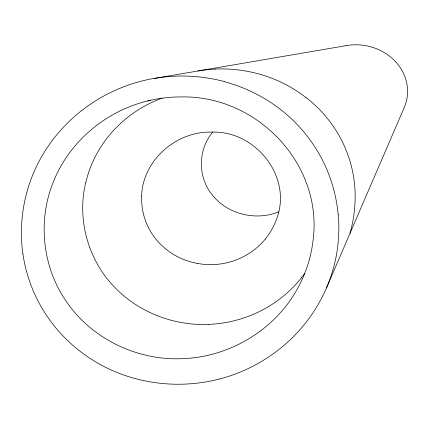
<?xml version="1.0" encoding="UTF-8"?>
<svg xmlns="http://www.w3.org/2000/svg" width="429" height="429" viewBox="0 0 429 429"><rect width="100%" height="100%" fill="white"/><g stroke="black" fill="none" stroke-linecap="round" stroke-linejoin="round"><path stroke-width="0.64" d="M141.613 196.117C142.562 160.167 176.512 131.027 211.792 132.1C256.086 130.513 293.329 177.778 276.196 220.061A68.393 64.693 -13.9 0 1 265.186 239.157M85.698 182.62C76.861 219.074 87.934 259.218 113.749 286.347C137.832 311.98 173.278 325.836 208.312 324.426M350.01 233.328C354.563 217.079 356.226 200.021 354.461 183.226A138.256 130.695 -12.7 0 0 306.049 97.522M219.728 378.984A155.813 148.359 -23.1 0 0 326.464 287.982L404.209 107.572A50.761 45.388 6.3 0 0 395.42 61.529A50.761 45.388 6.3 0 0 346.23 45.571M304.783 273.273L301.394 277.761M212.714 132.111C197.79 149.614 197.538 177.434 212.435 195.082C227.697 214.436 256 221.069 278.63 211.872M147.796 100.928C106.633 110.795 70.613 140.562 54.258 179.746C37.259 219.106 41.951 266.838 66.661 301.941C92.498 339.741 138.948 361.336 184.438 358.574C231.193 356.349 276.008 328.845 298.16 287.451A133.789 127.193 -23.3 0 0 306.37 269.047A135.274 128.544 -23.5 0 0 312.714 242.964C324.522 165.916 258.301 95.57 181.628 96.927A134.004 126.93 -23.3 0 0 147.796 100.922L150.638 100.23M219.712 378.93C179.145 389.564 134.609 384.175 98.118 363.336A165.562 157.196 -21.5 0 1 22.85 253.496M346.241 45.624L154.73 78.373A158.167 149.882 -23.4 0 1 184.154 76.035C197.839 76.249 211.476 78.126 224.705 81.628M197.415 263.492L203.689 264.35L210.113 264.655A68.152 64.473 -13.8 0 0 265.224 239.184M22.823 253.501C18.946 225.413 23.096 196.38 34.61 170.474A155.411 147.12 -23.1 0 1 154.713 78.266M338.288 214.548C339.505 228.941 338.706 243.474 335.939 257.647A158.516 150.783 -23.4 0 1 326.458 287.977M197.925 70.983A133.381 125.869 -12.2 0 1 215.422 69.107M215.422 69.026A136.32 128.78 -12.5 0 1 305.984 97.587M301.458 277.81A119.804 113.642 -15.6 0 1 208.312 324.383M85.784 182.631A119.616 113.068 -16.1 0 1 162.108 98.096M224.662 81.746A165.594 157.228 -24.7 0 1 338.159 214.554M197.42 263.449A71.182 67.256 -13.6 0 1 141.709 196.117"/></g></svg>
